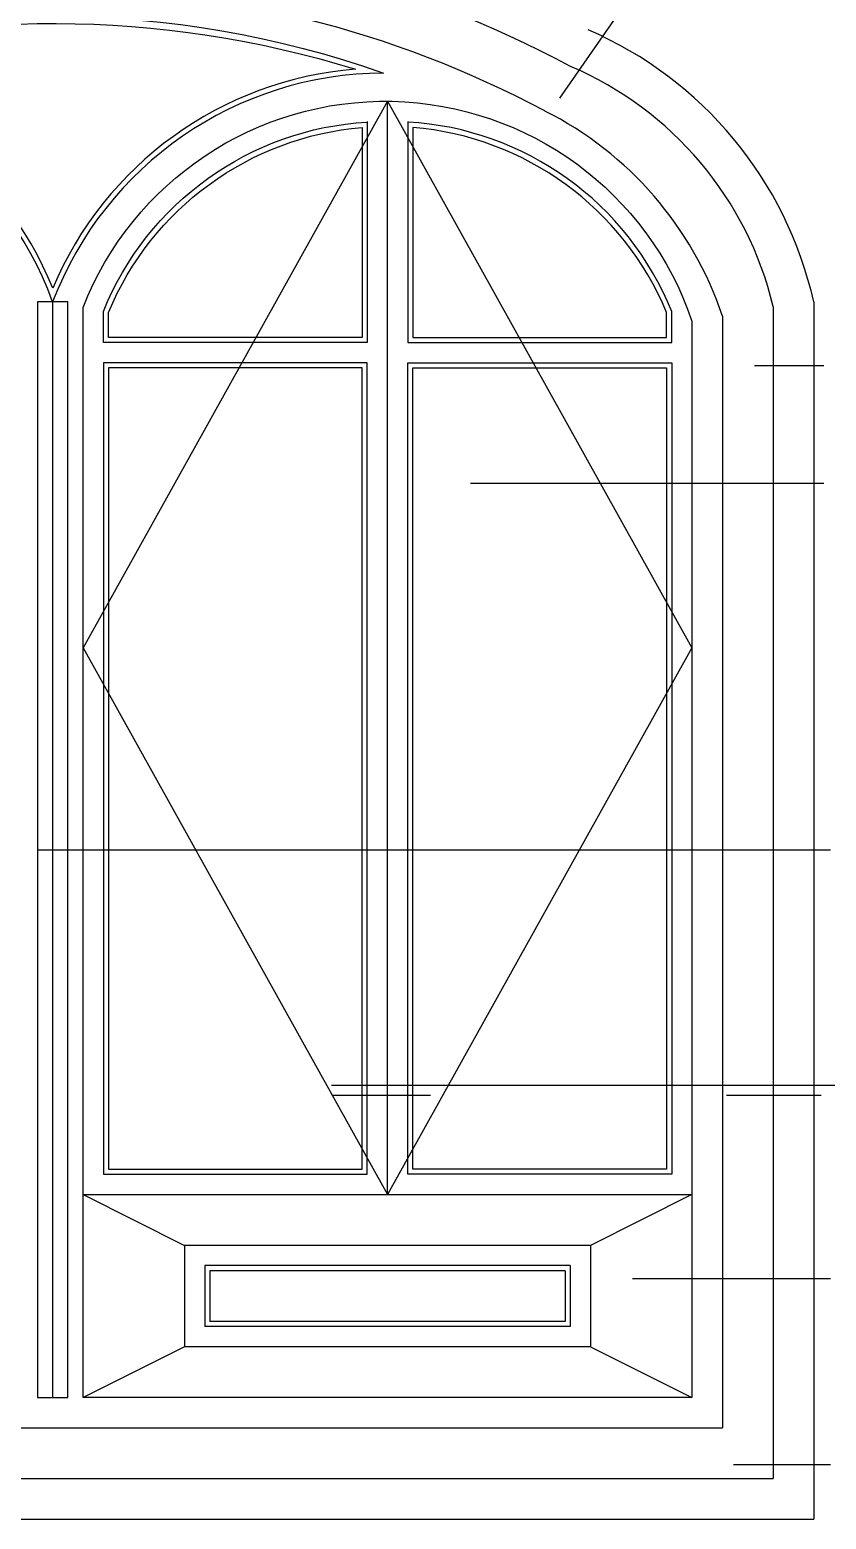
# Model space of a CAD drawing. Header units: metres. Extents: x 247 to 5330, y 146 to 7075.
# Drawn here: x 1849 to 3418, y 2509 to 5446 of the extents above; entities that cross this region are included whole.
import ezdxf

# ---------------------------------------------------------------- set-up
doc = ezdxf.new("R2010")
doc.units = ezdxf.units.M
for name, color, linetype in [('3', 3, 'Continuous'), ('4', 4, 'Continuous'), ('7', 7, 'Continuous'), ('BH', 3, 'Continuous'), ('DIM', 3, 'Continuous')]:
    doc.layers.add(name, color=color, linetype=linetype)
doc.dimstyles.get("Standard").update_dxf_attribs({"dimtxt": 2.5, "dimasz": 2.5, "dimexe": 1.25, "dimexo": 0.625, "dimtad": 1, "dimcen": 2.5, "dimazin": 3, "dimtfac": 1, "dimtmove": 0, "dimatfit": 3})

msp = doc.modelspace()

# ---------------------------------------------------------------- hatches: boundary and pattern name
at = {"layer": 'BH'}
h = msp.add_hatch(dxfattribs=at)
h.set_pattern_fill('AR-RROOF', scale=600)
h.paths.add_polyline_path([(1893.9, 4935.95, -0.28), (2490.39, 5367.79, 0.15), (1310.51, 5371.05, -0.28)])
h.paths.add_polyline_path([(2503.78, 4838.82), (2503.78, 5252.97, 0.28), (2003.78, 4888.21), (2003.78, 4838.82)])
h.paths.add_polyline_path([(2503.78, 4778.82), (2003.78, 4778.82), (2003.78, 3198.82), (2503.78, 3198.82)])
h.paths.add_polyline_path([(2603.78, 3198.82), (3103.78, 3198.82), (3103.78, 4778.82), (2603.78, 4778.82)])
h.paths.add_polyline_path([(3103.78, 4838.82), (3103.78, 4888.21, 0.28), (2603.78, 5252.97), (2603.78, 4838.82)])
h.paths.add_polyline_path([(1283.78, 3198.82), (1783.78, 3198.82), (1783.78, 4778.82), (1283.78, 4778.82)])
h.paths.add_polyline_path([(1283.78, 5252.97), (1283.78, 4838.82), (1783.78, 4838.82), (1783.78, 4888.21, 0.28)])
h.paths.add_polyline_path([(1183.78, 5252.97, 0.28), (683.78, 4888.21), (683.78, 4838.82), (1183.78, 4838.82)])
h.paths.add_polyline_path([(1183.78, 4778.82), (683.78, 4778.82), (683.78, 3198.82), (1183.78, 3198.82)])

# ---------------------------------------------------------------- linework, layer by layer
at = {"layer": '3'}
for p, q in [((2553.78, 5304.69), (1953.78, 4226.75)), ((2553.78, 5304.69), (3153.78, 4226.75)), ((1893.78, 4908.82), (1893.78, 2749.08)), ((1953.78, 4226.75), (2553.78, 3148.82)), ((3153.78, 4226.75), (2553.78, 3148.82)), ((2913.78, 3008.82), (2193.78, 3008.82)), ((2193.78, 3008.82), (2193.78, 2888.82)), ((2903.78, 2998.82), (2203.78, 2998.82)), ((2203.78, 2998.82), (2203.78, 2898.82)), ((2903.78, 2998.82), (2903.78, 2898.82)), ((2913.78, 3008.82), (2913.78, 2888.82)), ((2913.78, 2888.82), (2193.78, 2888.82)), ((2903.78, 2898.82), (2203.78, 2898.82))]:
    msp.add_line(p, q, dxfattribs=at)
for points in [[(1310.51, 5371.05, -0.15), (2490.39, 5367.79, 0.28), (1893.9, 4935.95, 0.28)], [(2503.78, 5252.97), (2503.78, 4838.82), (2003.78, 4838.82), (2003.78, 4888.21, -0.28)], [(2603.78, 5252.97), (2603.78, 4838.82), (3103.78, 4838.82), (3103.78, 4888.21, 0.28)]]:
    msp.add_lwpolyline(points, format="xyb", close=True, dxfattribs=at)
for points in [[(2503.78, 3198.82), (2503.78, 4778.82), (2003.78, 4778.82), (2003.78, 3198.82)], [(2603.78, 3198.82), (2603.78, 4778.82), (3103.78, 4778.82), (3103.78, 3198.82)]]:
    msp.add_lwpolyline(points, close=True, dxfattribs=at)
at = {"layer": '4'}
for p, q in [((2553.78, 3148.82), (2553.78, 5304.69)), ((3393.78, 4908.82), (3393.78, 2508.82)), ((3213.78, 4880.82), (3213.78, 2688.82)), ((3313.78, 4899.68), (3313.78, 2588.82)), ((1953.78, 3148.82), (3153.78, 3148.82)), ((573.78, 2688.82), (3213.78, 2688.82)), ((473.78, 2588.82), (3313.78, 2588.82)), ((393.78, 2508.82), (3393.78, 2508.82))]:
    msp.add_line(p, q, dxfattribs=at)
for centre, radius, start, end in [((1895.2, 3467.27), 2161.54, 61.86, 117.83), ((1890.02, 3459.3), 2069.53, 61.93, 117.5), ((2643.78, 4740.07), 768.75, 12.68, 66.58), ((2643.78, 4740.07), 688.75, 13.4, 66.85), ((2548.78, 4659.26), 700.93, 18.43, 63.28)]:
    msp.add_arc(centre, radius, start, end, dxfattribs=at)
at = {"layer": '7'}
for p, q in [((1953.78, 3148.82), (2153.78, 3048.82)), ((3153.78, 3148.82), (2953.78, 3048.82)), ((2953.78, 3048.82), (2153.78, 3048.82)), ((2153.78, 3048.82), (2153.78, 2848.82)), ((2953.78, 3048.82), (2953.78, 2848.82)), ((2153.78, 2848.82), (1953.78, 2748.82)), ((2953.78, 2848.82), (2153.78, 2848.82)), ((2953.78, 2848.82), (3153.78, 2748.82))]:
    msp.add_line(p, q, dxfattribs=at)
for points in [[(1257.34, 5364.46, -0.17), (2545.6, 5360.19, 0.31), (1893.78, 4908.82, 0.31)], [(1953.78, 2748.82), (1953.78, 4897.81, -0.7), (3153.78, 4871.15), (3153.78, 2748.82)]]:
    msp.add_lwpolyline(points, format="xyb", close=True, dxfattribs=at)
for points in [[(2513.78, 5264.69), (2513.78, 4828.82), (1993.78, 4828.82), (1993.78, 4890.17, -0.29), (2513.78, 5263.67, -0.29)], [(2593.78, 5264.69), (2593.78, 4828.82), (3113.78, 4828.82), (3113.78, 4890.17, 0.29), (2593.78, 5263.67, 0.29)]]:
    msp.add_lwpolyline(points, format="xyb", dxfattribs=at)
for points in [[(1863.78, 2749.08), (1923.78, 2749.08), (1923.78, 4908.82), (1863.78, 4908.82)], [(2513.78, 3188.82), (2513.78, 4788.82), (1993.78, 4788.82), (1993.78, 3188.82)], [(2593.78, 3188.82), (2593.78, 4788.82), (3113.78, 4788.82), (3113.78, 3188.82)]]:
    msp.add_lwpolyline(points, close=True, dxfattribs=at)
at = {"layer": 'DIM'}
msp.add_line((2443.19, 3364.85), (3573.59, 3364.85), dxfattribs=at)
for points in [[(2444.08, 3344.78), (2638.14, 3344.78)], [(3221.86, 3344.78), (3408.5, 3344.78)]]:
    msp.add_lwpolyline(points, dxfattribs=at)

# ---------------------------------------------------------------- leaders
for points in [[(2893.38, 5310.65), (3321.05, 5927.65)], [(3276.68, 4783.44), (3413.55, 4783.44)], [(2716.97, 4551.75), (3413.55, 4551.75)], [(1863.78, 3828.95), (3426.85, 3828.95)], [(3036.29, 2983.32), (3426.85, 2983.32)], [(3235.5, 2616.42), (3426.85, 2616.42)]]:
    msp.add_leader(points, dimstyle='Standard', dxfattribs=at)

doc.saveas('drawing.dxf')
